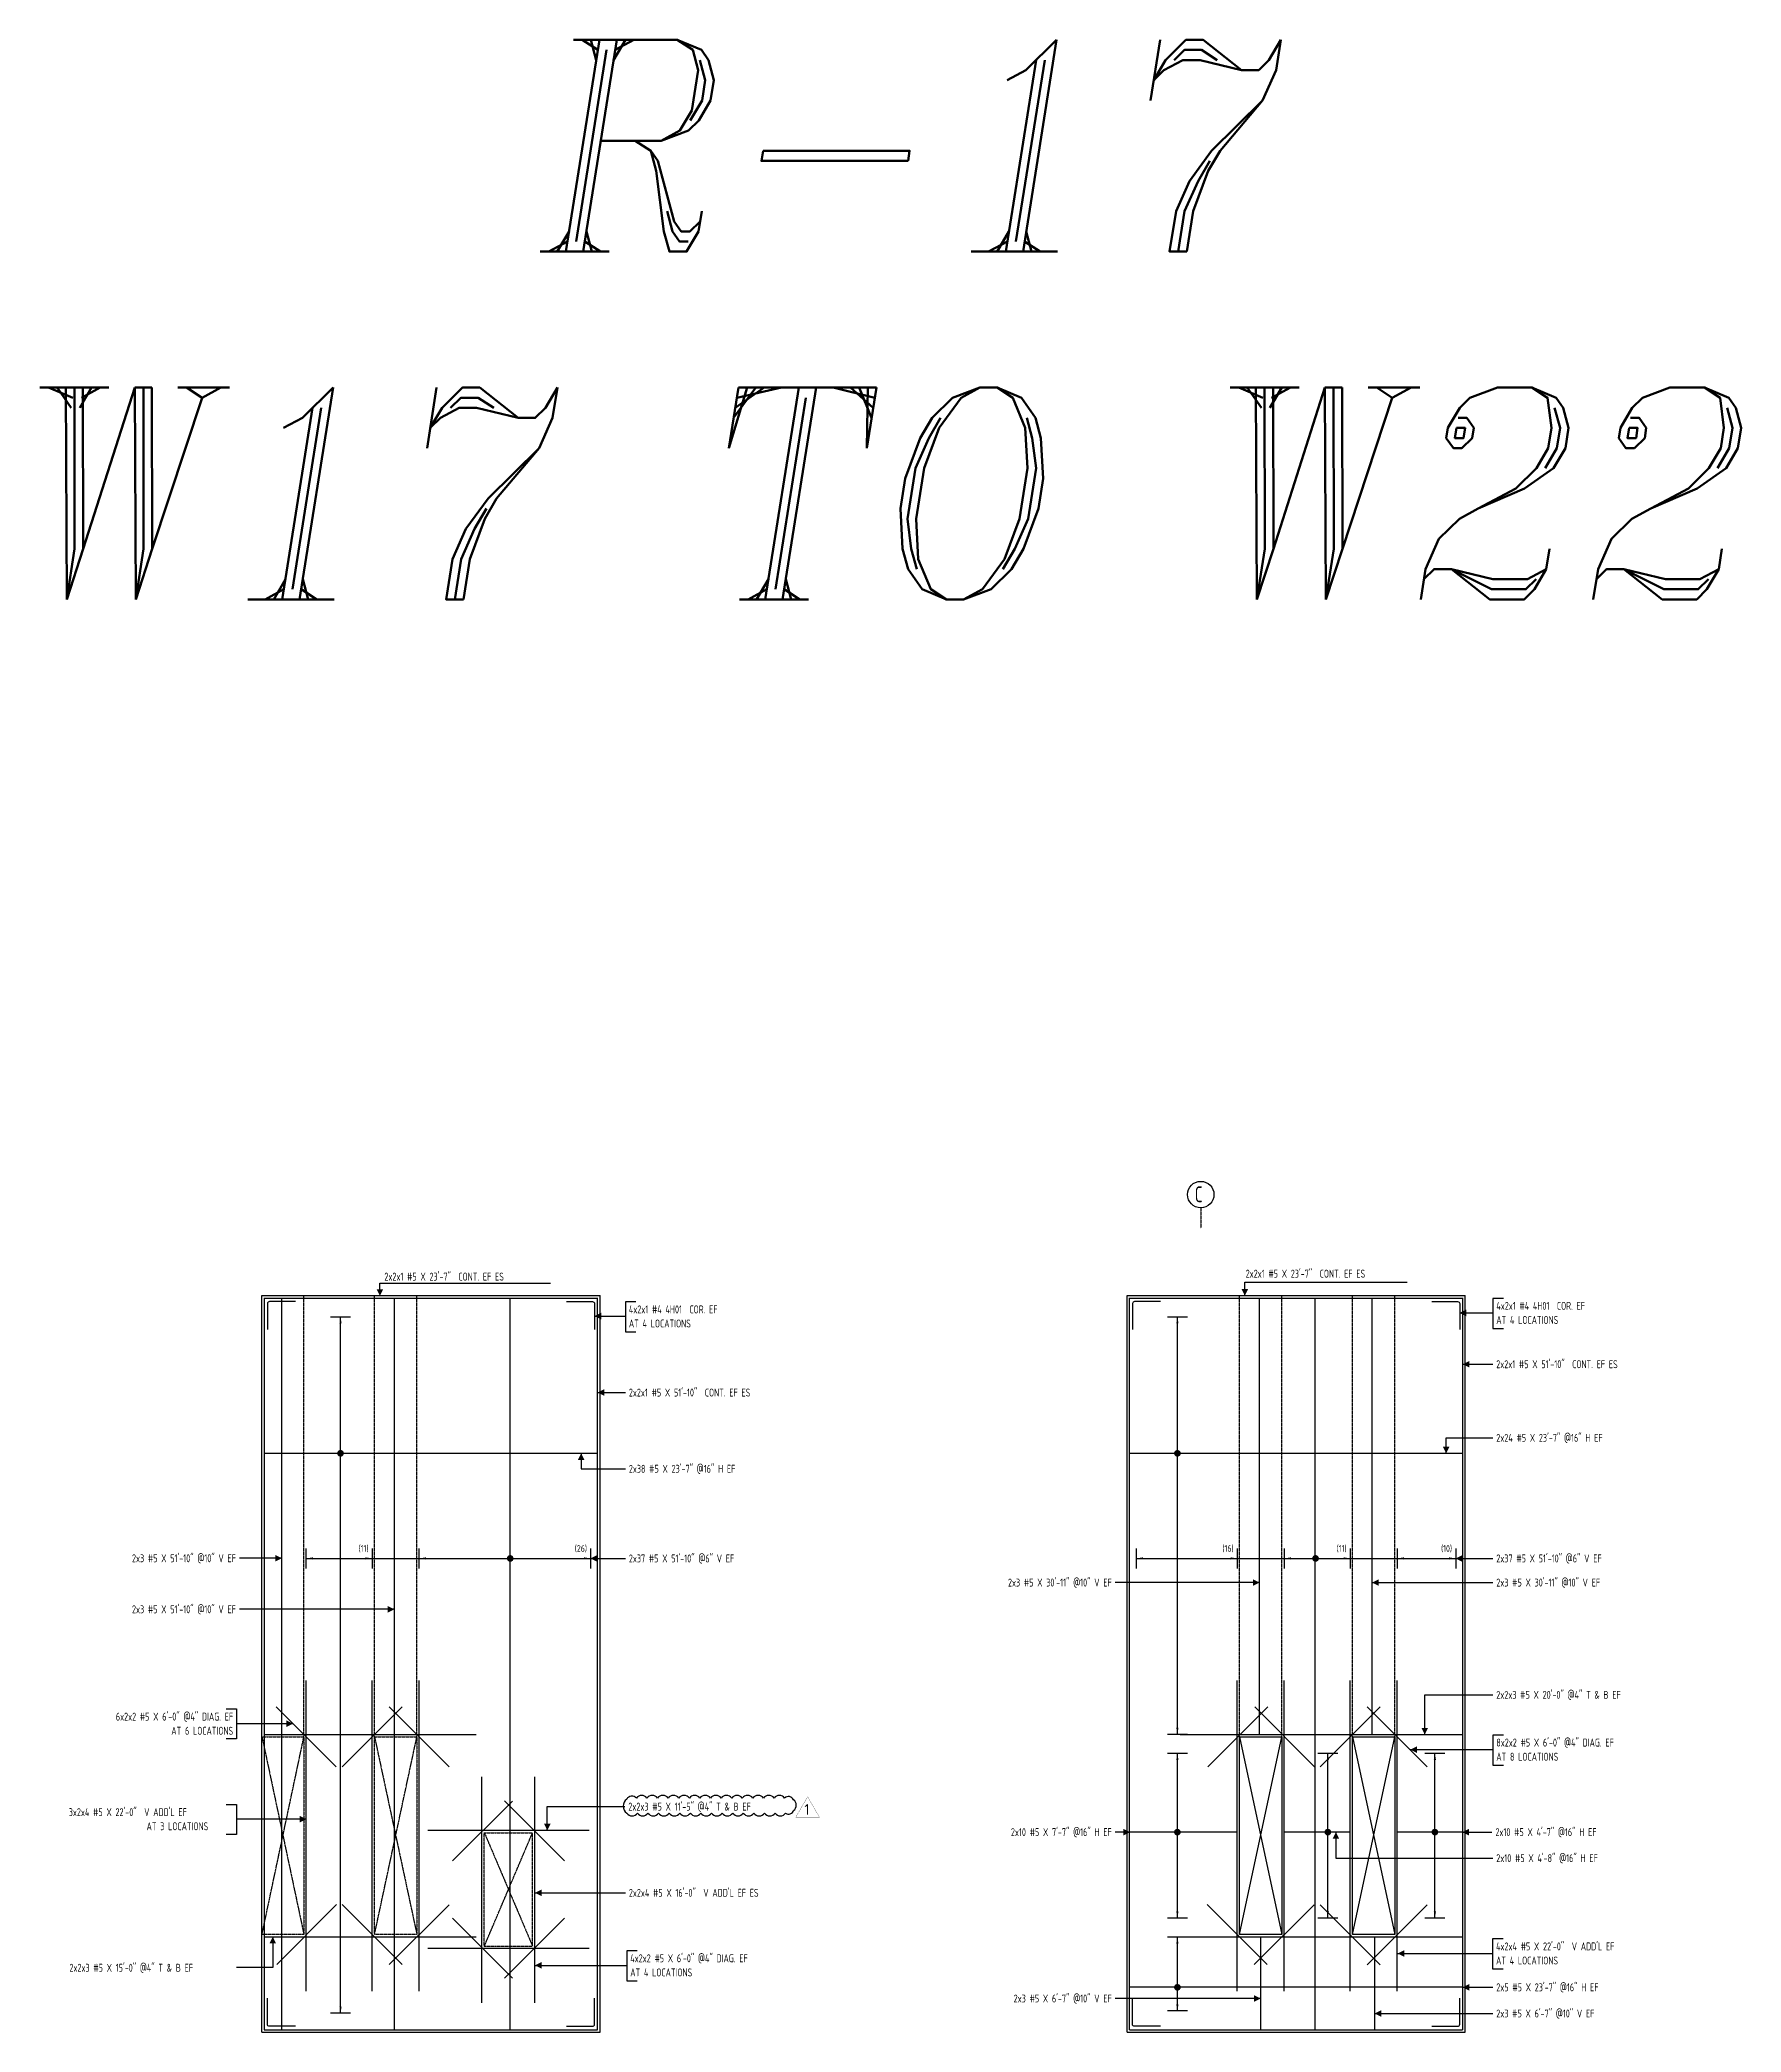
# Model space of a CAD drawing. Header units: inches. Extents: x -3675 to 25720, y -2273 to 5046.
# Drawn here: x 23364 to 24809, y 668 to 2361 of the extents above; entities that cross this region are included whole.
import ezdxf
from ezdxf.enums import TextEntityAlignment as Align

# ---------------------------------------------------------------- set-up
doc = ezdxf.new("R2010")
doc.units = ezdxf.units.IN
doc.header["$LTSCALE"] = 0.025
doc.header["$MEASUREMENT"] = 0
doc.linetypes.add('HIDDEN', pattern=[6, 3, -3])
doc.linetypes.add('PHANTOM', pattern=[2.5, 1.25, -0.25, 0.25, -0.25, 0.25, -0.25])
doc.layers.get('0').update_dxf_attribs({"linetype": 'CONTINUOUS'})
for name, color, linetype in [('0-25', 7, 'CONTINUOUS'), ('0-25TEXT', 7, 'CONTINUOUS'), ('0-35', 3, 'CONTINUOUS'), ('0-35TEXT', 3, 'CONTINUOUS'), ('0-50', 10, 'CONTINUOUS'), ('BAR-LBL', 2, 'CONTINUOUS'), ('GRID', 8, 'PHANTOM'), ('hidden', 7, 'HIDDEN'), ('INTERMEDIATERANGELAY', 7, 'CONTINUOUS'), ('RANGELAY', 7, 'CONTINUOUS'), ('REBARS', 4, 'CONTINUOUS'), ('REV_1', 150, 'CONTINUOUS')]:
    doc.layers.add(name, color=color, linetype=linetype)
doc.styles.add('AR', font='ARCHQUIK.shx', dxfattribs={"width": 0.8})
doc.styles.add('ROMANT', font='romant')

# ---------------------------------------------------------------- blocks, each defined once
blk = doc.blocks.new('leadrblk')
blk.add_lwpolyline([(0, 0, 0, 1, 0), (1, 0, 1, 1, 0)], format="xyseb")
blk = doc.blocks.new('*U642', base_point=(23589.9, 702.5))
at = {"layer": 'REBARS', "color": 0}
blk.add_lwpolyline([(23590.2, 702.5), (23590.2, 966.5)], dxfattribs=at)
blk = doc.blocks.new('rendmark')
at = {"color": 4}
blk.add_line((0, -3), (0, 3), dxfattribs=at)
blk = doc.blocks.new('rarrow')
at = {"color": 7}
blk.add_solid([(2, -0.33), (2, 0.33), (0, 0)], dxfattribs=at)
blk = doc.blocks.new('*U650', base_point=(23590.2, 1070.2))
at = {"layer": 'INTERMEDIATERANGELAY'}
blk.add_line((23646.2, 1070.2), (23686.2, 1070.2), dxfattribs=at)
at = {"layer": 'RANGELAY'}
for p, q in [((23590.2, 1070.2), (23646.2, 1070.2)), ((23686.2, 1070.2), (23831.8, 1070.2))]:
    blk.add_line(p, q, dxfattribs=at)
at = {"layer": 'RANGELAY', "xscale": 2.834645669291339, "yscale": 2.834645669291339}
for name, p in [('rendmark', (23590.2, 1070.2)), ('rarrow', (23590.2, 1070.2)), ('rendmark', (23686.2, 1070.2)), ('rarrow', (23686.2, 1070.2))]:
    blk.add_blockref(name, p, dxfattribs=at)
at = {"layer": 'RANGELAY', "xscale": 2.834645669291339, "yscale": 2.834645669291339, "rotation": 179.999996929531}
for name, p in [('rarrow', (23646.2, 1070.2)), ('rendmark', (23646.2, 1070.2)), ('rarrow', (23831.8, 1070.2)), ('rendmark', (23831.8, 1070.2))]:
    blk.add_blockref(name, p, dxfattribs=at)
blk = doc.blocks.new('VPM7C25D')
at = {"const_width": 1}
blk.add_lwpolyline([(-0.5, 0, 1), (0.5, 0, 1)], format="xyb", close=True, dxfattribs=at)
blk = doc.blocks.new('*U651', base_point=(23763.8, 669.6))
at = {"layer": 'REBARS', "color": 0}
blk.add_lwpolyline([(23763.5, 669.6), (23763.5, 1291.6)], dxfattribs=at)
blk = doc.blocks.new('*U224', base_point=(23665.4, 669.6))
at = {"layer": 'REBARS', "color": 0}
blk.add_lwpolyline([(23665.1, 669.6), (23665.1, 1291.6)], dxfattribs=at)
blk = doc.blocks.new('*U223', base_point=(23569.7, 669.6))
at = {"layer": 'REBARS', "color": 0}
blk.add_lwpolyline([(23569.4, 669.6), (23569.4, 1291.6)], dxfattribs=at)
blk = doc.blocks.new('*U586', base_point=(23557, 1288.9))
at = {"layer": 'REBARS', "color": 0}
blk.add_lwpolyline([(23581, 1288.6), (23559, 1288.6, 0.414214), (23557.2, 1286.9), (23557.2, 1264.9)], format="xyb", dxfattribs=at)
blk = doc.blocks.new('*U643', base_point=(23685.9, 702.5))
at = {"layer": 'REBARS', "color": 0}
blk.add_lwpolyline([(23686.2, 702.5), (23686.2, 966.5)], dxfattribs=at)
blk = doc.blocks.new('*U644', base_point=(23646.5, 702.5))
at = {"layer": 'REBARS', "color": 0}
blk.add_lwpolyline([(23646.2, 702.5), (23646.2, 966.5)], dxfattribs=at)
blk = doc.blocks.new('*U221', base_point=(23554.6, 748.9))
at = {"layer": 'REBARS', "color": 0}
blk.add_lwpolyline([(23554.6, 748.6), (23734.6, 748.6)], dxfattribs=at)
blk = doc.blocks.new('*U171', base_point=(23554.9, 669.6))
at = {"layer": 'REBARS', "color": 0}
blk.add_lwpolyline([(23554.6, 669.6), (23554.6, 1291.6)], dxfattribs=at)
blk = doc.blocks.new('*U172', base_point=(23837.5, 669.6))
at = {"layer": 'REBARS', "color": 0}
blk.add_lwpolyline([(23837.8, 669.6), (23837.8, 1291.6)], dxfattribs=at)
blk = doc.blocks.new('*U587', base_point=(23835.5, 1288.9))
at = {"layer": 'REBARS', "color": 0}
blk.add_lwpolyline([(23811.5, 1288.6), (23833.5, 1288.6, -0.414213), (23835.2, 1286.9), (23835.2, 1264.9)], format="xyb", dxfattribs=at)
blk = doc.blocks.new('*U684', base_point=(23554.6, 1291.3))
at = {"layer": 'REBARS', "color": 0}
blk.add_lwpolyline([(23554.6, 1291.6), (23837.6, 1291.6)], dxfattribs=at)
blk = doc.blocks.new('*U588', base_point=(23557, 672.4))
at = {"layer": 'REBARS', "color": 0}
blk.add_lwpolyline([(23581, 672.6), (23559, 672.6, -0.414214), (23557.2, 674.4), (23557.2, 696.4)], format="xyb", dxfattribs=at)
blk = doc.blocks.new('*U589', base_point=(23835.5, 672.4))
at = {"layer": 'REBARS', "color": 0}
blk.add_lwpolyline([(23811.5, 672.6), (23833.5, 672.6, 0.414214), (23835.2, 674.4), (23835.2, 696.4)], format="xyb", dxfattribs=at)
blk = doc.blocks.new('*U685', base_point=(23554.6, 669.9))
at = {"layer": 'REBARS', "color": 0}
blk.add_lwpolyline([(23554.6, 669.6), (23837.6, 669.6)], dxfattribs=at)
blk = doc.blocks.new('*U222', base_point=(23554.6, 920.3))
at = {"layer": 'REBARS', "color": 0}
blk.add_lwpolyline([(23554.6, 920.6), (23734.6, 920.6)], dxfattribs=at)
blk = doc.blocks.new('*U309', base_point=(23615.8, 776.3))
at = {"layer": 'REBARS', "color": 0}
blk.add_lwpolyline([(23616, 776.1), (23565.1, 725.2)], dxfattribs=at)
blk = doc.blocks.new('*U645', base_point=(23615.4, 892.9))
at = {"layer": 'REBARS', "color": 0}
blk.add_lwpolyline([(23615.6, 893.2), (23564.7, 944.1)], dxfattribs=at)
blk = doc.blocks.new('*U646', base_point=(23620.9, 776.2))
at = {"layer": 'REBARS', "color": 0}
blk.add_lwpolyline([(23620.7, 776), (23671.6, 725)], dxfattribs=at)
blk = doc.blocks.new('*U647', base_point=(23711.3, 776.1))
at = {"layer": 'REBARS', "color": 0}
blk.add_lwpolyline([(23711.5, 775.9), (23660.6, 725)], dxfattribs=at)
blk = doc.blocks.new('*U648', base_point=(23621, 892.9))
at = {"layer": 'REBARS', "color": 0}
blk.add_lwpolyline([(23620.8, 893.2), (23671.7, 944.1)], dxfattribs=at)
blk = doc.blocks.new('*U649', base_point=(23711.4, 892.9))
at = {"layer": 'REBARS', "color": 0}
blk.add_lwpolyline([(23711.6, 893.2), (23660.7, 944.1)], dxfattribs=at)
blk = doc.blocks.new('*U710', base_point=(23619.3, 683.6))
at = {"layer": 'RANGELAY'}
blk.add_line((23619.3, 683.6), (23619.3, 1275.6), dxfattribs=at)
at = {"layer": 'RANGELAY', "xscale": 2.834645669291339, "yscale": 2.834645669291339}
for name, p, rotation in [('rendmark', (23619.3, 1275.6), 269.9999968959739), ('rarrow', (23619.3, 1275.6), 269.9999968959739), ('rendmark', (23619.3, 683.6), 89.9999999664428), ('rarrow', (23619.3, 683.6), 89.9999999664428)]:
    blk.add_blockref(name, p, dxfattribs=dict(at, rotation=rotation))
blk = doc.blocks.new('VPM7C2842')
at = {"const_width": 1}
blk.add_lwpolyline([(-0.5, 0, 1), (0.5, 0, 1)], format="xyb", close=True, dxfattribs=at)
blk = doc.blocks.new('*U711', base_point=(23837.8, 1159.3))
at = {"layer": 'REBARS', "color": 0}
blk.add_lwpolyline([(23837.8, 1159.6), (23554.8, 1159.6)], dxfattribs=at)
blk = doc.blocks.new('*U639', base_point=(23809.3, 812.9))
at = {"layer": 'REBARS', "color": 0}
blk.add_lwpolyline([(23809.5, 813.1), (23758.6, 864.1)], dxfattribs=at)
blk = doc.blocks.new('*U641', base_point=(23830.5, 839.4))
at = {"layer": 'REBARS', "color": 0}
blk.add_lwpolyline([(23830.5, 839.1), (23693.5, 839.1)], dxfattribs=at)
blk = doc.blocks.new('*U633', base_point=(23739.8, 692.6))
at = {"layer": 'REBARS', "color": 0}
blk.add_lwpolyline([(23739.5, 692.6), (23739.5, 884.6)], dxfattribs=at)
blk = doc.blocks.new('*U634', base_point=(23784.2, 692.6))
at = {"layer": 'REBARS', "color": 0}
blk.add_lwpolyline([(23784.5, 692.6), (23784.5, 884.6)], dxfattribs=at)
blk = doc.blocks.new('*U638', base_point=(23714.7, 812.8))
at = {"layer": 'REBARS', "color": 0}
blk.add_lwpolyline([(23714.5, 813.1), (23765.4, 864)], dxfattribs=at)
blk = doc.blocks.new('*U640', base_point=(23830.5, 738.3))
at = {"layer": 'REBARS', "color": 0}
blk.add_lwpolyline([(23830.5, 738.6), (23693.5, 738.6)], dxfattribs=at)
blk = doc.blocks.new('*U637', base_point=(23809.4, 764.7))
at = {"layer": 'REBARS', "color": 0}
blk.add_lwpolyline([(23809.6, 764.5), (23758.7, 713.6)], dxfattribs=at)
blk = doc.blocks.new('*U635', base_point=(23714.9, 764.8))
at = {"layer": 'REBARS', "color": 0}
blk.add_lwpolyline([(23714.6, 764.5), (23765.6, 713.6)], dxfattribs=at)
blk = doc.blocks.new('*U731', base_point=(24295.6, 1070.2))
at = {"layer": 'INTERMEDIATERANGELAY'}
for p, q in [((24381.3, 1070.2), (24421.3, 1070.2)), ((24477.3, 1070.2), (24517.3, 1070.2))]:
    blk.add_line(p, q, dxfattribs=at)
at = {"layer": 'RANGELAY'}
for p, q in [((24295.6, 1070.2), (24381.3, 1070.2)), ((24421.3, 1070.2), (24477.3, 1070.2)), ((24517.3, 1070.2), (24566.9, 1070.2))]:
    blk.add_line(p, q, dxfattribs=at)
at = {"layer": 'RANGELAY', "xscale": 2.834645669291339, "yscale": 2.834645669291339}
for name, p in [('rendmark', (24295.6, 1070.2)), ('rarrow', (24295.6, 1070.2)), ('rendmark', (24421.3, 1070.2)), ('rarrow', (24421.3, 1070.2)), ('rendmark', (24517.3, 1070.2)), ('rarrow', (24517.3, 1070.2))]:
    blk.add_blockref(name, p, dxfattribs=at)
at = {"layer": 'RANGELAY', "xscale": 2.834645669291339, "yscale": 2.834645669291339, "rotation": 179.999996929531}
for name, p in [('rarrow', (24381.3, 1070.2)), ('rendmark', (24381.3, 1070.2)), ('rarrow', (24477.3, 1070.2)), ('rendmark', (24477.3, 1070.2)), ('rarrow', (24566.9, 1070.2)), ('rendmark', (24566.9, 1070.2))]:
    blk.add_blockref(name, p, dxfattribs=at)
blk = doc.blocks.new('VPM804D01')
at = {"const_width": 1}
blk.add_lwpolyline([(-0.5, 0, 1), (0.5, 0, 1)], format="xyb", close=True, dxfattribs=at)
blk = doc.blocks.new('*U732', base_point=(24447.8, 669.6))
at = {"layer": 'REBARS', "color": 0}
blk.add_lwpolyline([(24447.5, 669.6), (24447.5, 1291.6)], dxfattribs=at)
blk = doc.blocks.new('*U200', base_point=(24400.5, 920.6))
at = {"layer": 'REBARS', "color": 0}
blk.add_lwpolyline([(24400.2, 920.6), (24400.2, 1291.6)], dxfattribs=at)
blk = doc.blocks.new('*U713', base_point=(24496.2, 920.6))
at = {"layer": 'REBARS', "color": 0}
blk.add_lwpolyline([(24495.9, 920.6), (24495.9, 1291.6)], dxfattribs=at)
blk = doc.blocks.new('*U594', base_point=(24292, 1288.9))
at = {"layer": 'REBARS', "color": 0}
blk.add_lwpolyline([(24316, 1288.6), (24294, 1288.6, 0.414214), (24292.3, 1286.9), (24292.3, 1264.9)], format="xyb", dxfattribs=at)
blk = doc.blocks.new('*U714', base_point=(24477.5, 702.5))
at = {"layer": 'REBARS', "color": 0}
blk.add_lwpolyline([(24477.2, 702.5), (24477.2, 966.5)], dxfattribs=at)
blk = doc.blocks.new('*U311', base_point=(24332.9, 748.9))
at = {"layer": 'REBARS', "color": 0}
blk.add_lwpolyline([(24332.9, 748.6), (24572.9, 748.6)], dxfattribs=at)
blk = doc.blocks.new('*U225', base_point=(24289.9, 669.6))
at = {"layer": 'REBARS', "color": 0}
blk.add_lwpolyline([(24289.6, 669.6), (24289.6, 1291.6)], dxfattribs=at)
blk = doc.blocks.new('*U226', base_point=(24572.6, 669.6))
at = {"layer": 'REBARS', "color": 0}
blk.add_lwpolyline([(24572.9, 669.6), (24572.9, 1291.6)], dxfattribs=at)
blk = doc.blocks.new('*U595', base_point=(24570.5, 1288.9))
at = {"layer": 'REBARS', "color": 0}
blk.add_lwpolyline([(24546.5, 1288.6), (24568.5, 1288.6, -0.414213), (24570.3, 1286.9), (24570.3, 1264.9)], format="xyb", dxfattribs=at)
blk = doc.blocks.new('*U688', base_point=(24289.6, 1291.3))
at = {"layer": 'REBARS', "color": 0}
blk.add_lwpolyline([(24289.6, 1291.6), (24572.6, 1291.6)], dxfattribs=at)
blk = doc.blocks.new('*U596', base_point=(24292, 672.4))
at = {"layer": 'REBARS', "color": 0}
blk.add_lwpolyline([(24316, 672.6), (24294, 672.6, -0.414214), (24292.3, 674.4), (24292.3, 696.4)], format="xyb", dxfattribs=at)
blk = doc.blocks.new('*U597', base_point=(24570.5, 672.4))
at = {"layer": 'REBARS', "color": 0}
blk.add_lwpolyline([(24546.5, 672.6), (24568.5, 672.6, 0.414214), (24570.3, 674.4), (24570.3, 696.4)], format="xyb", dxfattribs=at)
blk = doc.blocks.new('*U689', base_point=(24289.6, 669.9))
at = {"layer": 'REBARS', "color": 0}
blk.add_lwpolyline([(24289.6, 669.6), (24572.6, 669.6)], dxfattribs=at)
blk = doc.blocks.new('*U310', base_point=(24332.9, 920.3))
at = {"layer": 'REBARS', "color": 0}
blk.add_lwpolyline([(24332.9, 920.6), (24572.9, 920.6)], dxfattribs=at)
blk = doc.blocks.new('*U715', base_point=(24356, 776.2))
at = {"layer": 'REBARS', "color": 0}
blk.add_lwpolyline([(24355.8, 776), (24406.6, 725)], dxfattribs=at)
blk = doc.blocks.new('*U716', base_point=(24446.4, 776.1))
at = {"layer": 'REBARS', "color": 0}
blk.add_lwpolyline([(24446.6, 775.9), (24395.6, 725)], dxfattribs=at)
blk = doc.blocks.new('*U717', base_point=(24452, 776.1))
at = {"layer": 'REBARS', "color": 0}
blk.add_lwpolyline([(24451.8, 775.9), (24502.6, 724.9)], dxfattribs=at)
blk = doc.blocks.new('*U718', base_point=(24542.4, 776))
at = {"layer": 'REBARS', "color": 0}
blk.add_lwpolyline([(24542.6, 775.8), (24491.6, 724.9)], dxfattribs=at)
blk = doc.blocks.new('*U312', base_point=(24356.4, 892.9))
at = {"layer": 'REBARS', "color": 0}
blk.add_lwpolyline([(24356.2, 893.2), (24407.1, 944.1)], dxfattribs=at)
blk = doc.blocks.new('*U313', base_point=(24446.8, 892.9))
at = {"layer": 'REBARS', "color": 0}
blk.add_lwpolyline([(24447, 893.2), (24396.1, 944.1)], dxfattribs=at)
blk = doc.blocks.new('*U719', base_point=(24452.1, 892.9))
at = {"layer": 'REBARS', "color": 0}
blk.add_lwpolyline([(24451.8, 893.2), (24502.8, 944.1)], dxfattribs=at)
blk = doc.blocks.new('*U720', base_point=(24542.5, 892.9))
at = {"layer": 'REBARS', "color": 0}
blk.add_lwpolyline([(24542.7, 893.2), (24491.8, 944.1)], dxfattribs=at)
blk = doc.blocks.new('*U721', base_point=(24517, 702.5))
at = {"layer": 'REBARS', "color": 0}
blk.add_lwpolyline([(24517.3, 702.5), (24517.3, 966.5)], dxfattribs=at)
blk = doc.blocks.new('*U722', base_point=(24381.5, 702.5))
at = {"layer": 'REBARS', "color": 0}
blk.add_lwpolyline([(24381.2, 702.5), (24381.2, 966.5)], dxfattribs=at)
blk = doc.blocks.new('*U723', base_point=(24421, 702.5))
at = {"layer": 'REBARS', "color": 0}
blk.add_lwpolyline([(24421.3, 702.5), (24421.3, 966.5)], dxfattribs=at)
blk = doc.blocks.new('*U724', base_point=(24498.4, 669.6))
at = {"layer": 'REBARS', "color": 0}
blk.add_lwpolyline([(24498.1, 669.6), (24498.1, 748.6)], dxfattribs=at)
blk = doc.blocks.new('*U725', base_point=(24401.6, 669.6))
at = {"layer": 'REBARS', "color": 0}
blk.add_lwpolyline([(24401.3, 669.6), (24401.3, 748.6)], dxfattribs=at)
blk = doc.blocks.new('*U325', base_point=(24330.4, 920.6))
at = {"layer": 'RANGELAY'}
blk.add_line((24330.4, 920.6), (24330.4, 1275.6), dxfattribs=at)
at = {"layer": 'RANGELAY', "xscale": 2.834645669291339, "yscale": 2.834645669291339}
for name, p, rotation in [('rendmark', (24330.4, 1275.6), 269.9999968959739), ('rarrow', (24330.4, 1275.6), 269.9999968959739), ('rendmark', (24330.4, 920.6), 89.9999999664428), ('rarrow', (24330.4, 920.6), 89.9999999664428)]:
    blk.add_blockref(name, p, dxfattribs=dict(at, rotation=rotation))
blk = doc.blocks.new('VPM809FE3')
at = {"const_width": 1}
blk.add_lwpolyline([(-0.5, 0, 1), (0.5, 0, 1)], format="xyb", close=True, dxfattribs=at)
blk = doc.blocks.new('*U693', base_point=(24573.3, 1159.3))
at = {"layer": 'REBARS', "color": 0}
blk.add_lwpolyline([(24573.3, 1159.6), (24290.3, 1159.6)], dxfattribs=at)
blk = doc.blocks.new('*U324', base_point=(24330.4, 685.6))
at = {"layer": 'RANGELAY'}
blk.add_line((24330.4, 685.6), (24330.4, 748.6), dxfattribs=at)
at = {"layer": 'RANGELAY', "xscale": 2.834645669291339, "yscale": 2.834645669291339}
for name, p, rotation in [('rendmark', (24330.4, 748.6), 269.9999968959754), ('rarrow', (24330.4, 748.6), 269.9999968959754), ('rendmark', (24330.4, 685.6), 89.99999996644445), ('rarrow', (24330.4, 685.6), 89.99999996644445)]:
    blk.add_blockref(name, p, dxfattribs=dict(at, rotation=rotation))
blk = doc.blocks.new('VPM80A916')
at = {"const_width": 1}
blk.add_lwpolyline([(-0.5, 0, 1), (0.5, 0, 1)], format="xyb", close=True, dxfattribs=at)
blk = doc.blocks.new('*U694', base_point=(24572.9, 705.4))
at = {"layer": 'REBARS', "color": 0}
blk.add_lwpolyline([(24572.9, 705.7), (24289.9, 705.7)], dxfattribs=at)
blk = doc.blocks.new('*U323', base_point=(24330.4, 764.6))
at = {"layer": 'RANGELAY'}
blk.add_line((24330.4, 764.6), (24330.4, 904.6), dxfattribs=at)
at = {"layer": 'RANGELAY', "xscale": 2.834645669291339, "yscale": 2.834645669291339}
for name, p, rotation in [('rendmark', (24330.4, 904.6), 269.9999968959736), ('rarrow', (24330.4, 904.6), 269.9999968959736), ('rendmark', (24330.4, 764.6), 89.99999996644257), ('rarrow', (24330.4, 764.6), 89.99999996644257)]:
    blk.add_blockref(name, p, dxfattribs=dict(at, rotation=rotation))
blk = doc.blocks.new('VPM80B8B3')
at = {"const_width": 1}
blk.add_lwpolyline([(-0.5, 0, 1), (0.5, 0, 1)], format="xyb", close=True, dxfattribs=at)
blk = doc.blocks.new('*U762', base_point=(24381.2, 837.3))
at = {"layer": 'REBARS', "color": 0}
blk.add_lwpolyline([(24381.2, 837.6), (24290.2, 837.6)], dxfattribs=at)
blk = doc.blocks.new('*U334', base_point=(24549.2, 764.6))
at = {"layer": 'RANGELAY'}
blk.add_line((24549.2, 764.6), (24549.2, 904.6), dxfattribs=at)
at = {"layer": 'RANGELAY', "xscale": 2.834645669291339, "yscale": 2.834645669291339, "zscale": 2.834645669291339}
for name, p, rotation in [('rendmark', (24549.2, 904.6), 269.9999968959736), ('rarrow', (24549.2, 904.6), 269.9999968959736), ('rendmark', (24549.2, 764.6), 89.99999996644257), ('rarrow', (24549.2, 764.6), 89.99999996644257)]:
    blk.add_blockref(name, p, dxfattribs=dict(at, rotation=rotation))
blk = doc.blocks.new('VPM8755B0')
at = {"const_width": 1}
blk.add_lwpolyline([(-0.5, 0, 1), (0.5, 0, 1)], format="xyb", close=True, dxfattribs=at)
blk = doc.blocks.new('*U345', base_point=(24572.9, 837.3))
at = {"layer": 'REBARS', "color": 0}
blk.add_lwpolyline([(24572.9, 837.6), (24517.9, 837.6)], dxfattribs=at)
blk = doc.blocks.new('*U726', base_point=(24458.3, 764.6))
at = {"layer": 'RANGELAY'}
blk.add_line((24458.3, 764.6), (24458.3, 904.6), dxfattribs=at)
at = {"layer": 'RANGELAY', "xscale": 2.834645669291339, "yscale": 2.834645669291339}
for name, p, rotation in [('rendmark', (24458.3, 904.6), 269.9999968959736), ('rarrow', (24458.3, 904.6), 269.9999968959736), ('rendmark', (24458.3, 764.6), 89.99999996644257), ('rarrow', (24458.3, 764.6), 89.99999996644257)]:
    blk.add_blockref(name, p, dxfattribs=dict(at, rotation=rotation))
blk = doc.blocks.new('VPM8762E')
at = {"const_width": 1}
blk.add_lwpolyline([(-0.5, 0, 1), (0.5, 0, 1)], format="xyb", close=True, dxfattribs=at)
blk = doc.blocks.new('*U727', base_point=(24477.3, 837.3))
at = {"layer": 'REBARS', "color": 0}
blk.add_lwpolyline([(24477.3, 837.6), (24421.3, 837.6)], dxfattribs=at)
blk = doc.blocks.new('Rev_Tri (48)')
at = {"const_width": 0.128}
blk.add_lwpolyline([(6.7, 11.6), (13.4, 0), (0, 0)], close=True, dxfattribs=at)
at = {"color": 1, "style": 'ROMANT'}
blk.add_attdef('R', (3.9, 1.5, 0), '', height=5.75, dxfattribs=at)

msp = doc.modelspace()

# ---------------------------------------------------------------- linework, layer by layer
at = {"layer": '0-25TEXT'}
for points in [[(23652.76644, 1295.52236), (23652.76644, 1304.19979), (23797.62531, 1304.19979)], [(24387.67792, 1293.60993), (24387.67792, 1305.0072), (24525.73409, 1305.0072)], [(23870.34667, 1288.31035), (23861.34761, 1288.31035), (23861.34761, 1262.81303), (23870.34667, 1262.81303)], [(23870.34667, 1288.31035), (23861.34761, 1288.31035), (23861.34761, 1262.81303), (23870.34667, 1262.81303)], [(24607.42692, 1291.30635), (24598.42786, 1291.30635), (24598.42786, 1265.80902), (24607.42692, 1265.80902)], [(23835.2048, 1276.20094), (23861.34761, 1276.20094)], [(24570.25956, 1278.93265), (24598.42786, 1278.93265)], [(24572.88494, 1235.31608), (24598.37755, 1235.31608)], [(23837.83018, 1211.23417), (23861.34761, 1211.23417)], [(24558.8351, 1159.5834), (24558.8351, 1172.73452), (24598.42786, 1172.73452)], [(23823.78034, 1159.58324), (23823.78034, 1146.43213), (23861.34761, 1146.43213)], [(23569.43474, 1070.38345), (23533.44293, 1070.38345)], [(23831.83015, 1070.24561), (23861.34761, 1070.24561)], [(24566.88491, 1070.24561), (24598.42786, 1070.24561)], [(24400.18418, 1049.73717), (24277.65467, 1049.73717)], [(24496.23694, 1049.73714), (24598.42786, 1049.73714)], [(23665.1295, 1027.00632), (23533.44293, 1027.00632)], [(24540.6619, 920.61), (24540.6619, 954.30941), (24598.42786, 954.30941)], [(23522.06364, 942.53504), (23531.0627, 942.53504), (23531.0627, 917.03771), (23522.06364, 917.03771)], [(23522.06364, 942.53504), (23531.0627, 942.53504), (23531.0627, 917.03771), (23522.06364, 917.03771)], [(23578.98423, 929.78637), (23531.0627, 929.78637)], [(24607.42692, 920.09708), (24598.42786, 920.09708), (24598.42786, 894.59975), (24607.42692, 894.59975)], [(24528.477, 907.72338), (24598.42786, 907.72338)], [(23522.06364, 860.97554), (23531.0627, 860.97554), (23531.0627, 835.47822), (23522.06364, 835.47822)], [(23590.23323, 848.60184), (23531.0627, 848.60184)], [(23795.03907, 839.11007), (23795.03907, 859.2867), (23860.90901, 859.28657)], [(24290.23183, 837.62131), (24277.65467, 837.62131)], [(24465.11293, 837.62129), (24465.11293, 815.49142), (24598.42606, 815.49142)], [(24572.52029, 837.62133), (24597.67032, 837.62133)], [(23784.51763, 786.02988), (23861.34761, 786.02989)], [(23561.70301, 748.60993), (23561.70301, 722.56005), (23531.0627, 722.56005)], [(24607.20279, 746.86702), (24598.20374, 746.86702), (24598.20374, 721.3697), (24607.20279, 721.3697)], [(23871.5177, 736.75766), (23862.51864, 736.75766), (23862.51864, 711.26034), (23871.5177, 711.26034)], [(24517.66302, 734.49332), (24598.20374, 734.49332)], [(23784.51765, 724.38396), (23862.51864, 724.38396)], [(24401.2599, 696.19943), (24277.65467, 696.19944)], [(24572.87983, 705.72521), (24598.42786, 705.72521)], [(24498.07555, 683.45936), (24598.42786, 683.45936)]]:
    msp.add_lwpolyline(points, dxfattribs=at)
at = {"layer": '0-35'}
for p, q in [((23552.58015, 667.60993), (23552.58015, 1293.60993)), ((23552.58015, 1293.60993), (23839.83015, 1293.60993)), ((23839.83015, 667.60993), (23839.83015, 1293.60993)), ((24287.63491, 667.60993), (24287.63491, 1293.60993)), ((24287.63491, 1293.60993), (24574.88491, 1293.60993)), ((24574.88491, 667.60993), (24574.88491, 1293.60993)), ((23552.58015, 667.60993), (23839.83015, 667.60993)), ((24287.63491, 667.60993), (24574.88491, 667.60993))]:
    msp.add_line(p, q, dxfattribs=at)
for points in [[(24383.25991, 918.60993), (24419.25991, 918.60993), (24419.25991, 750.60993), (24383.25991, 750.60993)], [(24479.25991, 918.60993), (24515.25991, 918.60993), (24515.25991, 750.60993), (24479.25991, 750.60993)]]:
    msp.add_lwpolyline(points, close=True, dxfattribs=at)
at = {"layer": '0-50'}
for p, q in [((24383.25991, 750.60993), (24419.25991, 918.60993)), ((24383.25991, 918.60993), (24419.25991, 750.60993)), ((24479.25991, 918.60993), (24515.25991, 750.60993)), ((24479.25991, 750.60993), (24515.25991, 918.60993))]:
    msp.add_line(p, q, dxfattribs=at)
msp.add_circle((24350.25991, 1379.50588), 11.25, dxfattribs=at)
at = {"layer": 'GRID', "lineweight": -3}
msp.add_lwpolyline([(24350.25991, 1368.25588), (24350.25991, 1351.01495)], dxfattribs=at)
at = {"layer": 'hidden'}
for p, q in [((23588.20515, 918.60993), (23588.20515, 1293.60993)), ((23648.20515, 918.60993), (23648.20515, 1293.60993)), ((23684.20515, 918.60993), (23684.20515, 1293.60993)), ((24383.25991, 918.60993), (24383.25991, 1293.60993)), ((24419.25991, 918.60993), (24419.25991, 1293.60993)), ((24479.25991, 918.60993), (24479.25991, 1293.60993)), ((24515.25991, 918.60993), (24515.25991, 1293.60993)), ((23552.58015, 750.60993), (23588.20515, 918.60993)), ((23552.58015, 918.60993), (23588.20515, 750.60993)), ((23648.20515, 918.60993), (23684.20515, 750.60993)), ((23648.20515, 750.60993), (23684.20515, 918.60993)), ((23741.51765, 740.60993), (23741.51765, 837.10993)), ((23741.51765, 837.10993), (23782.51765, 837.10993)), ((23741.51765, 837.10993), (23782.51765, 740.60993)), ((23741.51765, 740.60993), (23782.51765, 837.10993)), ((23782.51765, 740.60993), (23782.51765, 837.10993)), ((23741.51765, 740.60993), (23782.51765, 740.60993))]:
    msp.add_line(p, q, dxfattribs=at)
for points in [[(23552.58015, 918.60993), (23588.20515, 918.60993), (23588.20515, 750.60993), (23552.58015, 750.60993)], [(23648.20515, 918.60993), (23684.20515, 918.60993), (23684.20515, 750.60993), (23648.20515, 750.60993)]]:
    msp.add_lwpolyline(points, close=True, dxfattribs=at)
at = {"layer": 'REV_1'}
msp.add_lwpolyline([(23862.5694, 853.77407, 0.52056705), (23871.5694, 853.77407, 0.52056705), (23880.5694, 853.77407, 0.52056705), (23889.5694, 853.77407, 0.52056705), (23898.5694, 853.77407, 0.52056705), (23907.5694, 853.77407, 0.52056705), (23916.5694, 853.77407, 0.52056705), (23925.5694, 853.77407, 0.52056705), (23934.5694, 853.77407, 0.52056705), (23943.5694, 853.77407, 0.52056705), (23952.5694, 853.77407, 0.52056705), (23961.5694, 853.77407, 0.52056705), (23970.5694, 853.77407, 0.52056705), (23979.5694, 853.77407, 0.52056705), (23988.5694, 853.77407, 0.52056705), (23997.5694, 853.77407, 0.52056705), (24004.2627, 856.08077, 0.52056705), (24004.2627, 865.08077, 0.52056705), (23996.71682, 866.53489, 0.52056705), (23987.71682, 866.53489, 0.52056705), (23978.71682, 866.53489, 0.52056705), (23969.71682, 866.53489, 0.52056705), (23960.71682, 866.53489, 0.52056705), (23951.71682, 866.53489, 0.52056705), (23942.71682, 866.53489, 0.52056705), (23933.71682, 866.53489, 0.52056705), (23924.71682, 866.53489, 0.52056705), (23915.71682, 866.53489, 0.52056705), (23906.71682, 866.53489, 0.52056705), (23897.71682, 866.53489, 0.52056705), (23888.71682, 866.53489, 0.52056705), (23879.71682, 866.53489, 0.52056705), (23870.71682, 866.53489, 0.52056705), (23862.5694, 865.6823, 0.52056705)], format="xyb", close=True, dxfattribs=at)

# ---------------------------------------------------------------- block references
at = {"layer": '0-25', "xscale": 1.5, "yscale": 1.5, "zscale": 1.5}
msp.add_blockref('Rev_Tri (48)', (24006.16576, 850.30896, -0.15), dxfattribs=at).add_auto_attribs({'R': '1'})
at = {"layer": '0-25TEXT'}
for name, p, xscale, yscale, rotation in [('leadrblk', (23652.7923, 1293.4396), 5.623937007874017, 2.250708661417324, 90.00000153523449), ('leadrblk', (24387.67792, 1293.60993), 5.623937007874017, 2.250708661417324, 90.00000153523449), ('VPM7C2842', (23619.3234, 1159.58325), 2.834645669291338, 2.834645669291338, 269.9999999664429), ('leadrblk', (23823.78034, 1159.58324), 5.623937007874017, 2.250708661417324, 270.0000046057035), ('VPM809FE3', (24330.432, 1159.58346), 2.834645669291338, 2.834645669291338, 269.9999999664429), ('leadrblk', (24558.8351, 1159.5834), -5.623937007874017, 2.250708661417324, 269.9999953942965), ('leadrblk', (24540.6619, 920.61), 5.623937007874017, 2.250708661417324, 90.00000153523449), ('leadrblk', (23795.03907, 839.11007), 5.623937007874017, 2.250708661417324, 90.00000153523449), ('leadrblk', (24290.23183, 837.62131), 5.623937007874017, 2.250708661417324, 180.000003070469), ('VPM80B8B3', (24330.432, 837.62128), 2.834645669291338, 2.834645669291338, 269.9999999664429), ('VPM8762E', (24458.28651, 837.62124), 2.834645669291338, 2.834645669291338, 269.9999999664429), ('leadrblk', (24465.11293, 837.62129), 5.623937007874017, 2.250708661417324, 270.0000046057035), ('VPM8755B0', (24549.22005, 837.62128), 2.834645669291338, 2.834645669291338, 269.9999999664429), ('leadrblk', (23561.70301, 748.60993), 5.623937007874017, 2.250708661417324, 270.0000015352345), ('VPM80A916', (24330.432, 705.72521), 2.834645669291338, 2.834645669291338, 269.9999999664429)]:
    msp.add_blockref(name, p, dxfattribs=dict(at, xscale=xscale, yscale=yscale, rotation=rotation))
for name, p, xscale, yscale in [('leadrblk', (23835.2048, 1276.20094), 5.623937007874017, 2.250708661417324), ('leadrblk', (24570.25956, 1278.93265), 5.623937007874017, 2.250708661417324), ('leadrblk', (24572.88494, 1235.31608), 5.623937007874017, 2.250708661417324), ('leadrblk', (23837.83018, 1211.23417), 5.623937007874017, 2.250708661417324), ('leadrblk', (23569.43474, 1070.38345), -5.623937007874017, 2.250708661417324), ('VPM7C25D', (23763.51783, 1070.24561), 2.834645669291338, 2.834645669291338), ('leadrblk', (23831.83015, 1070.24561), 5.623937007874017, 2.250708661417324), ('VPM804D01', (24447.83757, 1070.24561), 2.834645669291338, 2.834645669291338), ('leadrblk', (24566.88491, 1070.24561), 5.623937007874017, 2.250708661417324), ('leadrblk', (24400.18418, 1049.73717), -5.623937007874017, 2.250708661417324), ('leadrblk', (24495.86195, 1049.73714), 5.623937007874017, 2.250708661417324), ('leadrblk', (23665.1295, 1027.00632), -5.623937007874017, 2.250708661417324), ('leadrblk', (23578.98423, 929.78637), -5.623937007874017, 2.250708661417324), ('leadrblk', (24528.477, 907.72338), 5.623937007874017, 2.250708661417324), ('leadrblk', (23590.23323, 848.60184), -5.623937007874017, 2.250708661417324), ('leadrblk', (24572.52029, 837.62133), 5.623937007874017, 2.250708661417324), ('leadrblk', (23784.51763, 786.02988), 5.623937007874017, 2.250708661417324), ('leadrblk', (24517.66302, 734.49332), 5.623937007874017, 2.250708661417324), ('leadrblk', (23784.51765, 724.38396), 5.623937007874017, 2.250708661417324), ('leadrblk', (24401.2599, 696.19943), -5.623937007874017, 2.250708661417324), ('leadrblk', (24572.87983, 705.72521), 5.623937007874017, 2.250708661417324), ('leadrblk', (24498.07555, 683.45936), 5.623937007874017, 2.250708661417324)]:
    msp.add_blockref(name, p, dxfattribs=dict(at, xscale=xscale, yscale=yscale))
at = {"layer": 'RANGELAY'}
for name, p in [('*U710', (23619.3234, 683.60993)), ('*U325', (24330.432, 920.60993)), ('*U650', (23590.20515, 1070.24561)), ('*U731', (24295.63481, 1070.24562)), ('*U323', (24330.432, 764.60993)), ('*U726', (24458.28651, 764.6099)), ('*U334', (24549.22005, 764.60993)), ('*U324', (24330.432, 685.60992))]:
    msp.add_blockref(name, p, dxfattribs=at)
at = {"layer": 'REBARS', "color": 4}
for name, p in [('*U171', (23554.89242, 669.60993)), ('*U684', (23554.58016, 1291.29743)), ('*U586', (23556.95552, 1288.86001)), ('*U223', (23569.74711, 669.60993)), ('*U224', (23665.44187, 669.60993)), ('*U651', (23763.83022, 669.60993)), ('*U587', (23835.45479, 1288.86001)), ('*U172', (23837.51789, 669.60993)), ('*U225', (24289.94717, 669.60993)), ('*U688', (24289.63491, 1291.29743)), ('*U594', (24292.01028, 1288.86001)), ('*U200', (24400.49663, 920.60993)), ('*U732', (24447.77497, 669.60993)), ('*U713', (24496.1744, 920.61008)), ('*U595', (24570.50955, 1288.86001)), ('*U226', (24572.57265, 669.60993)), ('*U711', (23837.83021, 1159.27075)), ('*U693', (24573.25986, 1159.27096)), ('*U642', (23589.92078, 702.47877)), ('*U644', (23646.48953, 702.47877)), ('*U643', (23685.92078, 702.47877)), ('*U722', (24381.54429, 702.47877)), ('*U723', (24420.97554, 702.47877)), ('*U714', (24477.54429, 702.47877)), ('*U721', (24516.97554, 702.47877)), ('*U645', (23615.39556, 892.93312)), ('*U648', (23621.01475, 892.93312)), ('*U649', (23711.39556, 892.93312)), ('*U312', (24356.44451, 892.93312)), ('*U313', (24446.82532, 892.93312)), ('*U719', (24452.06951, 892.93312)), ('*U720', (24542.45032, 892.93312)), ('*U222', (23554.58021, 920.29757)), ('*U310', (24332.88506, 920.29757)), ('*U633', (23739.83015, 692.60993)), ('*U634', (23784.20516, 692.60993)), ('*U638', (23714.73947, 812.84726)), ('*U639', (23809.31776, 812.92584)), ('*U641', (23830.51765, 839.42243)), ('*U762', (24381.23183, 837.30884)), ('*U727', (24477.25991, 837.3088)), ('*U345', (24572.88509, 837.30883)), ('*U309', (23615.77056, 776.28674)), ('*U646', (23620.94255, 776.22392)), ('*U647', (23711.32329, 776.1121)), ('*U635', (23714.8686, 764.75477)), ('*U637', (23809.36056, 764.71898)), ('*U715', (24355.99731, 776.22392)), ('*U716', (24446.37805, 776.1121)), ('*U717', (24451.99724, 776.10515)), ('*U718', (24542.37798, 775.99333)), ('*U221', (23554.58015, 748.92243)), ('*U311', (24332.88512, 748.92243)), ('*U725', (24401.57239, 669.60988)), ('*U724', (24498.38804, 669.60988)), ('*U640', (23830.51765, 738.29743)), ('*U588', (23556.95552, 672.35993)), ('*U589', (23835.45479, 672.35993)), ('*U694', (24572.87983, 705.41271)), ('*U596', (24292.01028, 672.35993)), ('*U597', (24570.50955, 672.35993)), ('*U685', (23554.58016, 669.92243)), ('*U689', (24289.63491, 669.92243))]:
    msp.add_blockref(name, p, dxfattribs=at)

# ---------------------------------------------------------------- texts
at = {"layer": '0-25TEXT', "style": 'AR', "width": 0.8}
for s, p in [(' (11) ', (23646.20515, 1075.9149)), (' (26) ', (23831.83025, 1075.9149)), (' (16) ', (24381.25991, 1075.91491)), (' (11) ', (24477.25991, 1075.91491)), (' (10) ', (24566.88491, 1075.91491))]:
    msp.add_text(s, height=5.669291, dxfattribs=at).set_placement(p, align=Align.RIGHT)
at = {"layer": '0-35TEXT', "style": 'AR', "width": 0.8}
for s, p in [('AT 4 LOCATIONS', (23864.3473, 1266.56264)), ('AT 4 LOCATIONS', (24601.42755, 1269.55863)), ('AT 8 LOCATIONS', (24601.42755, 898.34936)), ('AT 3 LOCATIONS', (23454.51313, 839.22782)), ('AT 4 LOCATIONS', (24601.20342, 725.1193)), ('AT 4 LOCATIONS', (23865.51833, 715.00995))]:
    msp.add_text(s, height=6.7498312, dxfattribs=at).set_placement(p)
msp.add_text('AT 6 LOCATIONS', height=6.7498312, dxfattribs=at).set_placement((23528.06301, 920.41236), align=Align.RIGHT)
at = {"layer": '0-50', "style": 'AR', "width": 0.8}
msp.add_text('C', height=13.5, dxfattribs=at).set_placement((24345.27338, 1373.01943))
at = {"layer": 'BAR-LBL', "style": 'ROMANT', "oblique": 9, "width": 0.95}
for s, p in [('R-17', (24092.9977, 2180.9685)), ('W17 TO W22', (24068.18527, 1885.39263))]:
    msp.add_text(s, height=180, dxfattribs=at).set_placement(p, align=Align.CENTER)
at = {"layer": 'BAR-LBL', "style": 'AR', "width": 0.8}
for s, p in [('2x2x1 #5 X 23\'-7"  CONT. EF ES', (23656.59392, 1306.38914)), ('2x2x1 #5 X 23\'-7"  CONT. EF ES', (24388.45944, 1308.90539)), ('4x2x1 #4 4H01  COR. EF', (24601.42755, 1281.55737)), ('4x2x1 #4 4H01  COR. EF', (23864.3473, 1278.56138)), ('2x2x1 #5 X 51\'-10"  CONT. EF ES', (24601.37723, 1231.94144)), ('2x2x1 #5 X 51\'-10"  CONT. EF ES', (23864.3473, 1207.85953)), ('2x24 #5 X 23\'-7" @16" H EF', (24601.42755, 1169.35987)), ('2x38 #5 X 23\'-7" @16" H EF', (23864.3473, 1143.05748)), ('2x37 #5 X 51\'-10" @6" V EF', (23864.3473, 1066.87096)), ('2x37 #5 X 51\'-10" @6" V EF', (24601.42755, 1066.87096)), ('2x3 #5 X 30\'-11" @10" V EF', (24601.42755, 1046.36249)), ('2x2x3 #5 X 20\'-0" @4" T & B EF', (24601.42755, 950.93476)), ('8x2x2 #5 X 6\'-0" @4" DIAG. EF', (24601.42755, 910.3481)), ('2x2x3 #5 X 11\'-5" @4" T & B EF', (23863.9087, 855.91192)), ('3x2x4 #5 X 22\'-0"  V ADD\'L EF', (23388.4225, 851.22656)), ('2x10 #5 X 4\'-7" @16" H EF', (24600.67001, 834.24669)), ('2x10 #5 X 4\'-8" @16" H EF', (24601.42575, 812.11678)), ('2x2x4 #5 X 16\'-0"  V ADD\'L EF ES', (23864.3473, 782.65524)), ('4x2x4 #5 X 22\'-0"  V ADD\'L EF', (24601.20342, 737.11804)), ('4x2x2 #5 X 6\'-0" @4" DIAG. EF', (23865.51833, 727.00869)), ('2x2x3 #5 X 15\'-0" @4" T & B EF', (23388.98106, 718.95267)), ('2x5 #5 X 23\'-7" @16" H EF', (24601.42755, 702.35056)), ('2x3 #5 X 6\'-7" @10" V EF', (24601.42755, 680.08471))]:
    msp.add_text(s, height=6.7492913, dxfattribs=at).set_placement(p)
for s, p in [('2x3 #5 X 51\'-10" @10" V EF', (23530.44325, 1067.00881)), ('2x3 #5 X 30\'-11" @10" V EF', (24274.65499, 1046.36252)), ('2x3 #5 X 51\'-10" @10" V EF', (23530.44325, 1023.63168)), ('6x2x2 #5 X 6\'-0" @4" DIAG. EF', (23528.06301, 932.4111)), ('2x10 #5 X 7\'-7" @16" H EF', (24274.65499, 834.24666)), ('2x3 #5 X 6\'-7" @10" V EF', (24274.65499, 692.8248))]:
    msp.add_text(s, height=6.7492913, dxfattribs=at).set_placement(p, align=Align.RIGHT)

doc.saveas('drawing.dxf')
